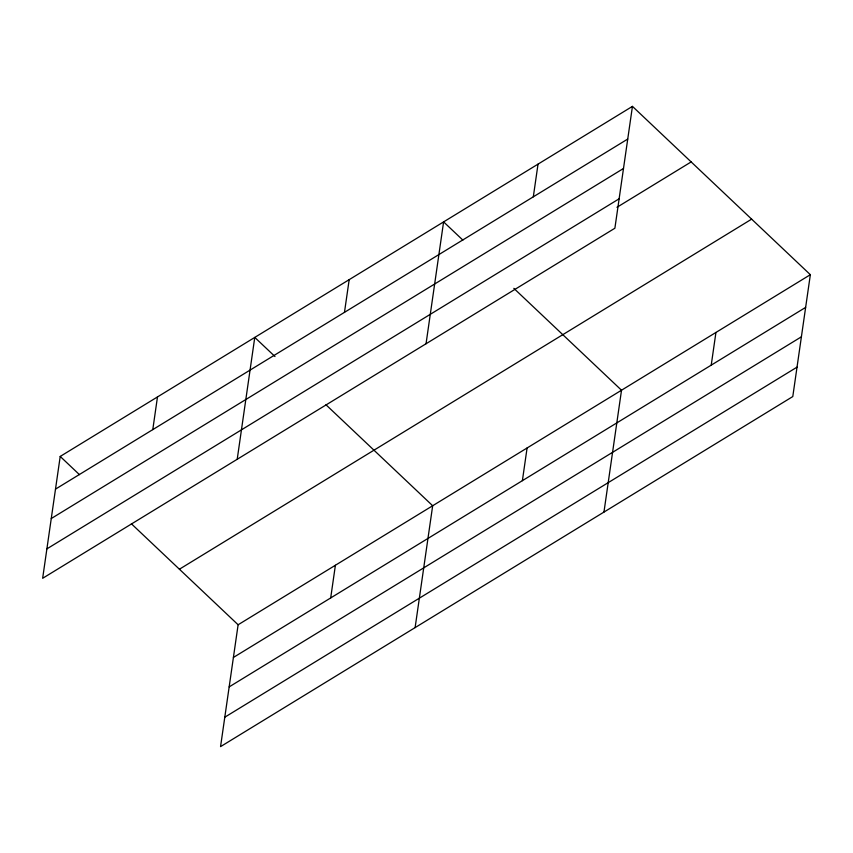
<?xml version="1.0" encoding="UTF-8"?>
<svg xmlns="http://www.w3.org/2000/svg" width="853" height="853" viewBox="0 0 853 853"><rect width="100%" height="100%" fill="white"/><g stroke="black" fill="none" stroke-linecap="round" stroke-linejoin="round"><path stroke-width="1.28" d="M632.446 106.369L60.211 456.44L42.65 578.302L614.885 228.231L632.446 106.369L810.35 274.698L792.789 396.56L220.554 746.631L238.115 624.769L810.35 274.698M152.783 429.613L157.485 396.922M237.209 459.277L254.77 337.415L274.986 356.533M344.473 312.347L349.186 279.656M330.687 597.953L335.4 565.262M426.042 343.748L443.603 221.887L462.859 240.098M415.112 627.605L432.674 505.744L325.963 404.77M533.317 196.819L538.03 164.128M522.388 480.676L527.09 447.985M603.956 512.088L621.517 390.226L513.837 288.346M711.221 365.159L715.934 332.467M55.498 489.132L627.733 139.06M51.255 518.549L623.49 168.489M46.894 548.874L619.118 198.802M616.964 207.3L691.154 161.921M179.407 569.218L751.642 219.146M233.402 657.46L805.637 307.389M229.169 686.889L801.394 336.818M224.797 717.202L797.033 367.142M60.211 456.44L79.457 474.652M131.405 523.795L238.115 624.769"/></g></svg>
